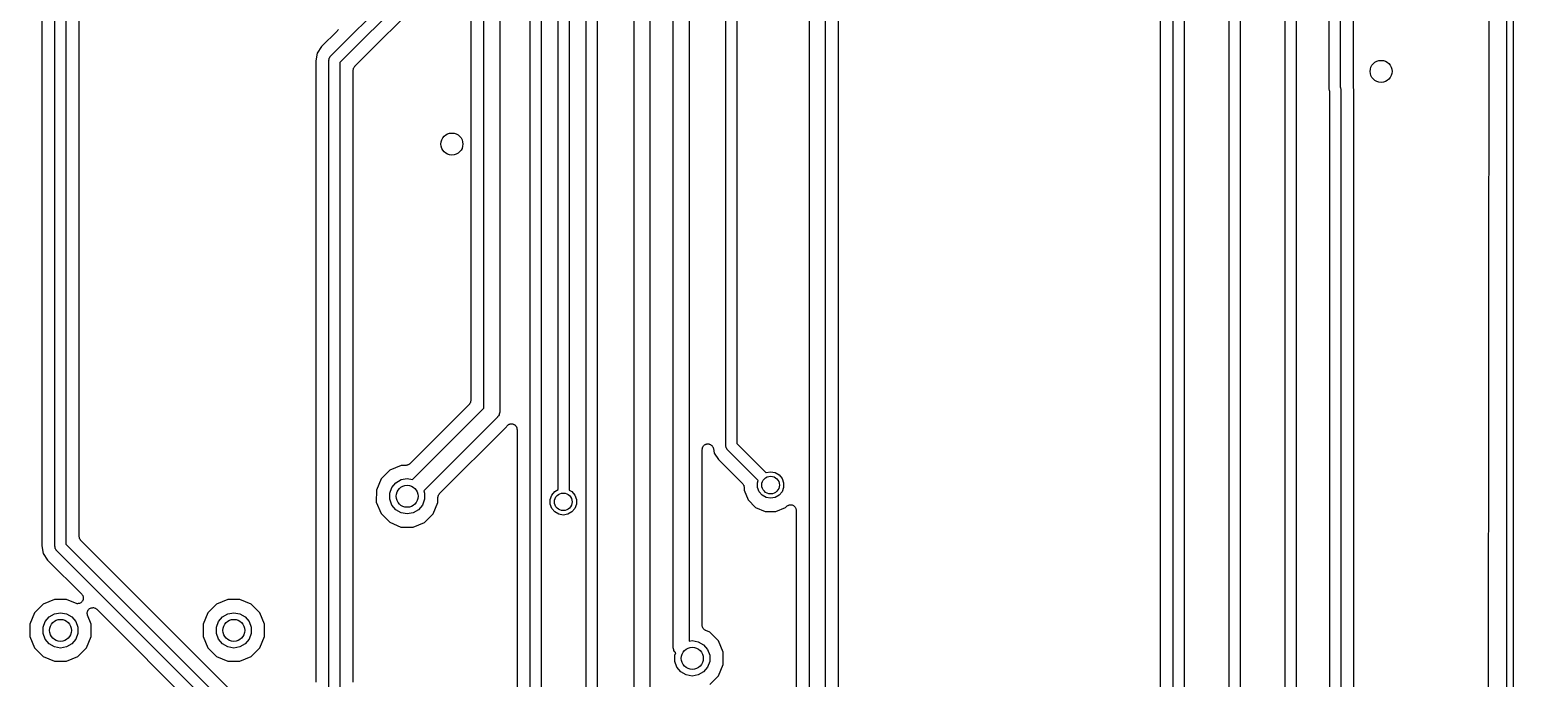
# Model space of a CAD drawing. Extents: x 25 to 125, y -125 to -25.
# Drawn here: x 91.37 to 125.08, y -91.51 to -76.78 of the extents above; entities that cross this region are included whole.
import ezdxf

# ---------------------------------------------------------------- set-up
doc = ezdxf.new("R2010")
doc.units = 0
doc.header["$MEASUREMENT"] = 0
doc.layers.add('BLACK', color=7, linetype='CONTINUOUS')

msp = doc.modelspace()

# ---------------------------------------------------------------- linework, layer by layer
at = {"layer": 'Black'}
for p, q in [((124.925, -124.925), (124.925, -25.075)), ((125.075, -25), (125.075, -125)), ((124.587, -25.5272), (124.46, -124.333)), ((105.463, -47.117), (105.463, -100.33)), ((105.103, -100.255), (105.103, -47.1916)), ((105.992, -90.805), (105.992, -49.2874)), ((106.352, -49.362), (106.352, -90.6705)), ((101.693, -85.3774), (101.693, -49.765)), ((102.053, -49.8396), (102.053, -85.452)), ((103.38, -87.2269), (103.38, -51.9593)), ((103.63, -51.9593), (103.63, -87.2385)), ((102.745, -100.278), (102.745, -55.5153)), ((102.995, -55.5153), (102.995, -100.33)), ((104.015, -100.151), (104.015, -55.5153)), ((104.265, -55.5153), (104.265, -100.203)), ((107.19, -86.233), (107.19, -58.0553)), ((107.44, -58.0553), (107.44, -86.1812)), ((91.95, -88.519), (91.95, -70.2473)), ((92.2, -70.2473), (92.2, -88.4672)), ((91.65, -70.4531), (91.65, -88.5065)), ((120.893, -78.1214), (120.893, -71.5398)), ((121.143, -71.488), (121.143, -78.0797)), ((121.443, -78.069), (121.443, -71.5005)), ((109.085, -101.09), (109.085, -72.6366)), ((109.445, -72.562), (109.445, -101.164)), ((109.745, -101.152), (109.745, -72.5745)), ((119.89, -97.6467), (119.89, -73.2038)), ((120.14, -73.152), (120.14, -97.6467)), ((118.62, -99.9327), (118.62, -74.4383)), ((118.87, -74.4383), (118.87, -99.9327)), ((98.2096, -77.3816), (100.559, -75.0318)), ((100.733, -75.2118), (98.423, -77.5218)), ((98.7602, -77.6088), (100.802, -75.5672)), ((101.393, -75.53), (101.393, -85.2006)), ((92.5, -88.2904), (92.5, -76.1121)), ((117.35, -98.7897), (117.35, -76.2163)), ((117.6, -76.2163), (117.6, -98.7897)), ((98.3582, -76.8088), (98.0063, -77.1606)), ((98.3661, -76.7975), (98.3582, -76.8088)), ((98.3754, -76.7873), (98.3661, -76.7975)), ((98.3787, -76.7795), (98.3754, -76.7873)), ((98.3835, -76.7726), (98.3787, -76.7795)), ((117.05, -76.5004), (117.05, -98.5838)), ((98.0063, -77.1606), (97.9076, -77.3083)), ((97.9076, -77.3083), (97.873, -77.4825)), ((97.873, -77.4825), (97.873, -91.5988)), ((98.173, -77.47), (98.174, -77.4646)), ((98.173, -91.8047), (98.173, -77.47)), ((98.1735, -77.4591), (98.1777, -77.4433)), ((98.174, -77.4646), (98.1735, -77.4591)), ((98.1777, -77.4433), (98.1805, -77.4272)), ((98.1805, -77.4272), (98.1833, -77.4225)), ((98.1833, -77.4225), (98.1847, -77.4172)), ((98.1847, -77.4172), (98.1941, -77.4038)), ((98.1941, -77.4038), (98.2022, -77.3897)), ((98.2022, -77.3897), (98.2065, -77.3861)), ((98.2065, -77.3861), (98.2096, -77.3816)), ((98.423, -77.5218), (98.423, -91.8047)), ((98.723, -77.6986), (98.724, -77.6931)), ((98.723, -91.5989), (98.723, -77.6986)), ((98.7235, -77.6876), (98.7278, -77.6715)), ((98.724, -77.6931), (98.7235, -77.6876)), ((98.7278, -77.6715), (98.7307, -77.6552)), ((98.7307, -77.6552), (98.7335, -77.6504)), ((98.7335, -77.6504), (98.7349, -77.645)), ((98.7349, -77.645), (98.7444, -77.6314)), ((98.7444, -77.6314), (98.7527, -77.617)), ((98.7527, -77.617), (98.757, -77.6134)), ((98.757, -77.6134), (98.7602, -77.6088)), ((120.894, -78.1268), (120.893, -78.1214)), ((120.893, -78.1323), (120.894, -78.1268)), ((120.898, -78.1481), (120.893, -78.1323)), ((120.901, -78.1642), (120.898, -78.1481)), ((120.903, -78.1689), (120.901, -78.1642)), ((120.905, -78.1742), (120.903, -78.1689)), ((120.906, -78.1761), (120.905, -78.1742)), ((120.906, -96.6291), (120.906, -78.1761)), ((121.143, -78.0797), (121.144, -78.0816)), ((121.144, -78.0816), (121.146, -78.0869)), ((121.146, -78.0869), (121.148, -78.0917)), ((121.148, -78.0917), (121.151, -78.1077)), ((121.151, -78.1077), (121.156, -78.1235)), ((121.156, -78.1235), (121.155, -78.129)), ((121.155, -78.129), (121.156, -78.1344)), ((121.156, -78.1344), (121.156, -96.6291)), ((121.445, -78.0813), (121.443, -78.069)), ((121.445, -78.0938), (121.445, -78.0813)), ((121.456, -78.1469), (121.445, -78.0938)), ((121.456, -96.5773), (121.456, -78.1469)), ((101.381, -85.2542), (101.372, -85.2678)), ((101.383, -85.2488), (101.381, -85.2542)), ((101.385, -85.244), (101.383, -85.2488)), ((101.388, -85.2277), (101.385, -85.244)), ((101.393, -85.2116), (101.388, -85.2277)), ((101.393, -85.2006), (101.392, -85.2061)), ((101.392, -85.2061), (101.393, -85.2116)), ((101.356, -85.2904), (100.007, -86.6388)), ((100.074, -86.9965), (101.693, -85.3774)), ((102, -85.5793), (100.325, -87.2541)), ((101.359, -85.2858), (101.356, -85.2904)), ((101.363, -85.2822), (101.359, -85.2858)), ((101.372, -85.2678), (101.363, -85.2822)), ((102.005, -85.5728), (102, -85.5793)), ((102.011, -85.5677), (102.005, -85.5728)), ((102.023, -85.5473), (102.011, -85.5677)), ((102.036, -85.5281), (102.023, -85.5473)), ((102.038, -85.5204), (102.036, -85.5281)), ((102.042, -85.5136), (102.038, -85.5204)), ((102.046, -85.4904), (102.042, -85.5136)), ((102.052, -85.4677), (102.046, -85.4904)), ((102.053, -85.452), (102.052, -85.4598)), ((102.052, -85.4598), (102.052, -85.4677)), ((100.686, -87.3177), (102.204, -85.8003)), ((102.204, -85.8003), (102.212, -85.787)), ((102.212, -85.787), (102.217, -85.782)), ((102.217, -85.782), (102.221, -85.776)), ((102.221, -85.776), (102.232, -85.7662)), ((102.232, -85.7662), (102.243, -85.7552)), ((102.243, -85.7552), (102.249, -85.7521)), ((102.249, -85.7521), (102.254, -85.7476)), ((102.254, -85.7476), (102.269, -85.7424)), ((102.269, -85.7424), (102.282, -85.7357)), ((102.282, -85.7357), (102.289, -85.7349)), ((102.289, -85.7349), (102.296, -85.7325)), ((102.296, -85.7325), (102.311, -85.7325)), ((102.311, -85.7325), (102.326, -85.7309)), ((102.326, -85.7309), (102.333, -85.7325)), ((102.333, -85.7325), (102.34, -85.7325)), ((102.34, -85.7325), (102.354, -85.7377)), ((102.354, -85.7377), (102.369, -85.7413)), ((102.369, -85.7413), (102.375, -85.7452)), ((102.375, -85.7452), (102.381, -85.7476)), ((102.381, -85.7476), (102.393, -85.7574)), ((102.393, -85.7574), (102.406, -85.7658)), ((102.406, -85.7658), (102.41, -85.7715)), ((102.41, -85.7715), (102.415, -85.776)), ((102.415, -85.776), (102.423, -85.7891)), ((102.423, -85.7891), (102.432, -85.8014)), ((102.432, -85.8014), (102.434, -85.8081)), ((102.434, -85.8081), (102.437, -85.8141)), ((102.437, -85.8141), (102.44, -85.8291)), ((102.44, -85.8291), (102.444, -85.8438)), ((102.444, -85.8438), (102.444, -85.8507)), ((102.444, -85.8507), (102.445, -85.8576)), ((102.445, -85.8576), (102.445, -100.101)), ((106.657, -86.2823), (106.66, -86.27)), ((106.66, -86.27), (106.665, -86.2616)), ((106.665, -86.2616), (106.668, -86.2524)), ((106.668, -86.2524), (106.675, -86.2426)), ((106.675, -86.2426), (106.682, -86.2318)), ((106.682, -86.2318), (106.689, -86.2255)), ((106.689, -86.2255), (106.695, -86.218)), ((106.695, -86.218), (106.706, -86.2115)), ((106.706, -86.2115), (106.715, -86.2035)), ((106.715, -86.2035), (106.725, -86.2001)), ((106.725, -86.2001), (106.733, -86.1951)), ((106.733, -86.1951), (106.745, -86.1926)), ((106.745, -86.1926), (106.757, -86.1884)), ((106.757, -86.1884), (106.767, -86.1884)), ((106.767, -86.1884), (106.776, -86.1865)), ((106.776, -86.1865), (106.789, -86.1884)), ((106.789, -86.1884), (106.801, -86.1884)), ((106.801, -86.1884), (106.81, -86.1917)), ((106.81, -86.1917), (106.82, -86.1932)), ((106.82, -86.1932), (106.831, -86.1992)), ((106.831, -86.1992), (106.843, -86.2035)), ((106.843, -86.2035), (106.85, -86.2097)), ((106.85, -86.2097), (106.858, -86.2144)), ((106.858, -86.2144), (106.867, -86.2238)), ((106.867, -86.2238), (106.876, -86.2318)), ((106.876, -86.2318), (106.881, -86.2402)), ((106.881, -86.2402), (106.888, -86.2476)), ((106.888, -86.2476), (106.892, -86.2592)), ((106.892, -86.2592), (106.898, -86.27)), ((106.898, -86.27), (106.9, -86.2796)), ((107.191, -86.2384), (107.19, -86.233)), ((107.19, -86.2439), (107.191, -86.2384)), ((107.195, -86.2597), (107.19, -86.2439)), ((107.198, -86.2758), (107.195, -86.2597)), ((107.44, -86.1812), (108.099, -86.8402)), ((106.652, -86.3134), (106.654, -86.3039)), ((106.652, -90.3101), (106.652, -86.3134)), ((106.653, -86.2941), (106.657, -86.2823)), ((106.654, -86.3039), (106.653, -86.2941)), ((106.9, -86.2796), (106.904, -86.2887)), ((106.904, -86.2887), (106.925, -86.3947)), ((106.925, -86.3947), (107.023, -86.5424)), ((107.023, -86.5424), (107.567, -87.0858)), ((107.2, -86.2805), (107.198, -86.2758)), ((107.202, -86.2858), (107.2, -86.2805)), ((107.211, -86.2992), (107.202, -86.2858)), ((107.219, -86.3133), (107.211, -86.2992)), ((107.223, -86.3169), (107.219, -86.3133)), ((107.227, -86.3214), (107.223, -86.3169)), ((107.925, -87.0202), (107.227, -86.3214)), ((99.553, -86.7822), (99.3559, -86.979)), ((99.8104, -86.6759), (99.553, -86.7822)), ((99.9175, -86.676), (99.8104, -86.6759)), ((99.923, -86.675), (99.9175, -86.676)), ((99.9287, -86.6755), (99.923, -86.675)), ((99.9446, -86.6712), (99.9287, -86.6755)), ((99.9609, -86.6684), (99.9446, -86.6712)), ((99.9658, -86.6655), (99.9609, -86.6684)), ((99.9713, -86.6641), (99.9658, -86.6655)), ((99.9848, -86.6546), (99.9713, -86.6641)), ((99.9991, -86.6463), (99.9848, -86.6546)), ((100.003, -86.642), (99.9991, -86.6463)), ((100.007, -86.6388), (100.003, -86.642)), ((108.099, -86.8402), (108.101, -86.839)), ((108.101, -86.839), (108.204, -86.8209)), ((108.204, -86.8209), (108.307, -86.839)), ((108.307, -86.839), (108.398, -86.8913)), ((108.398, -86.8913), (108.465, -86.9714)), ((99.2491, -87.2361), (99.2489, -87.5146)), ((99.3559, -86.979), (99.2491, -87.2361)), ((99.5536, -87.3063), (99.6013, -87.1752)), ((99.6013, -87.1752), (99.6909, -87.0684)), ((99.6909, -87.0684), (99.8117, -86.9987)), ((99.8117, -86.9987), (99.949, -86.9745)), ((99.949, -86.9745), (100.074, -86.9965)), ((100.325, -87.2541), (100.344, -87.3063)), ((103.234, -87.3524), (103.301, -87.2723)), ((103.301, -87.2723), (103.38, -87.2269)), ((103.63, -87.2385), (103.689, -87.2723)), ((103.689, -87.2723), (103.756, -87.3524)), ((107.567, -87.0858), (107.57, -87.0904)), ((107.57, -87.0904), (107.574, -87.094)), ((107.574, -87.094), (107.583, -87.1084)), ((107.583, -87.1084), (107.592, -87.1219)), ((107.592, -87.1219), (107.594, -87.1274)), ((107.594, -87.1274), (107.596, -87.1323)), ((107.596, -87.1323), (107.599, -87.1486)), ((107.599, -87.1486), (107.603, -87.1645)), ((107.603, -87.1645), (107.603, -87.1702)), ((107.603, -87.1702), (107.604, -87.1757)), ((107.604, -87.1757), (107.604, -87.2408)), ((107.604, -87.2408), (107.695, -87.4614)), ((107.907, -87.0697), (107.925, -87.0202)), ((107.907, -87.1743), (107.907, -87.0697)), ((107.943, -87.2726), (107.907, -87.1743)), ((108.01, -87.3527), (107.943, -87.2726)), ((108.465, -87.2726), (108.398, -87.3527)), ((108.465, -86.9714), (108.501, -87.0697)), ((108.501, -87.1743), (108.465, -87.2726)), ((108.501, -87.0697), (108.501, -87.1743)), ((99.2489, -87.5146), (99.3552, -87.772)), ((99.5536, -87.4457), (99.5536, -87.3063)), ((99.6013, -87.5768), (99.5536, -87.4457)), ((99.6909, -87.6836), (99.6013, -87.5768)), ((100.297, -87.5768), (100.207, -87.6836)), ((100.344, -87.4457), (100.297, -87.5768)), ((100.344, -87.3063), (100.344, -87.4457)), ((100.542, -87.773), (100.649, -87.5158)), ((100.649, -87.3964), (100.654, -87.3803)), ((100.65, -87.4019), (100.649, -87.3964)), ((100.649, -87.4073), (100.65, -87.4019)), ((100.649, -87.5158), (100.649, -87.4073)), ((100.654, -87.3803), (100.657, -87.3639)), ((100.657, -87.3639), (100.659, -87.3591)), ((100.659, -87.3591), (100.661, -87.3538)), ((100.661, -87.3538), (100.67, -87.3401)), ((100.67, -87.3401), (100.679, -87.3257)), ((100.679, -87.3257), (100.683, -87.3222)), ((100.683, -87.3222), (100.686, -87.3177)), ((103.198, -87.4507), (103.234, -87.3524)), ((103.198, -87.5553), (103.198, -87.4507)), ((103.234, -87.6536), (103.198, -87.5553)), ((103.756, -87.3524), (103.792, -87.4507)), ((103.792, -87.5553), (103.756, -87.6536)), ((103.792, -87.4507), (103.792, -87.5553)), ((107.695, -87.4614), (107.864, -87.6304)), ((108.101, -87.405), (108.01, -87.3527)), ((108.204, -87.4231), (108.101, -87.405)), ((108.307, -87.405), (108.204, -87.4231)), ((108.398, -87.3527), (108.307, -87.405)), ((108.543, -87.631), (108.568, -87.6061)), ((108.568, -87.6061), (108.582, -87.5967)), ((108.582, -87.5967), (108.595, -87.586)), ((108.595, -87.586), (108.6, -87.5841)), ((108.6, -87.5841), (108.604, -87.5809)), ((108.604, -87.5809), (108.62, -87.5766)), ((108.62, -87.5766), (108.636, -87.571)), ((108.636, -87.571), (108.642, -87.571)), ((108.642, -87.571), (108.647, -87.5695)), ((108.647, -87.5695), (108.664, -87.571)), ((108.664, -87.571), (108.68, -87.571)), ((108.68, -87.571), (108.685, -87.5729)), ((108.685, -87.5729), (108.691, -87.5734)), ((108.691, -87.5734), (108.706, -87.5804)), ((108.706, -87.5804), (108.722, -87.586)), ((108.722, -87.586), (108.726, -87.5897)), ((108.726, -87.5897), (108.731, -87.5921)), ((108.731, -87.5921), (108.743, -87.6038)), ((108.743, -87.6038), (108.755, -87.6144)), ((108.755, -87.6144), (108.758, -87.6193)), ((108.758, -87.6193), (108.762, -87.6233)), ((99.3552, -87.772), (99.552, -87.9691)), ((99.8117, -87.7533), (99.6909, -87.6836)), ((99.949, -87.7775), (99.8117, -87.7533)), ((100.086, -87.7533), (99.949, -87.7775)), ((100.207, -87.6836), (100.086, -87.7533)), ((100.345, -87.9698), (100.542, -87.773)), ((103.301, -87.7337), (103.234, -87.6536)), ((103.392, -87.786), (103.301, -87.7337)), ((103.495, -87.8041), (103.392, -87.786)), ((103.598, -87.786), (103.495, -87.8041)), ((103.689, -87.7337), (103.598, -87.786)), ((103.756, -87.6536), (103.689, -87.7337)), ((107.864, -87.6304), (108.084, -87.7219)), ((108.084, -87.7219), (108.323, -87.7221)), ((108.323, -87.7221), (108.543, -87.631)), ((108.762, -87.6233), (108.769, -87.6383)), ((108.769, -87.6383), (108.777, -87.6526)), ((108.777, -87.6526), (108.778, -87.6581)), ((108.778, -87.6581), (108.781, -87.6633)), ((108.781, -87.6633), (108.782, -87.6797)), ((108.782, -87.6797), (108.785, -87.696)), ((108.785, -87.696), (108.785, -95.1581)), ((92.501, -88.2959), (92.5, -88.2904)), ((99.552, -87.9691), (99.8091, -88.0759)), ((99.8091, -88.0759), (100.088, -88.0761)), ((100.088, -88.0761), (100.345, -87.9698)), ((91.65, -88.5065), (91.6846, -88.6807)), ((91.951, -88.5244), (91.95, -88.519)), ((91.9505, -88.5299), (91.951, -88.5244)), ((91.9547, -88.5457), (91.9505, -88.5299)), ((91.9575, -88.5618), (91.9547, -88.5457)), ((91.9603, -88.5665), (91.9575, -88.5618)), ((91.9617, -88.5718), (91.9603, -88.5665)), ((91.9711, -88.5852), (91.9617, -88.5718)), ((91.9792, -88.5993), (91.9711, -88.5852)), ((91.9835, -88.6029), (91.9792, -88.5993)), ((91.9866, -88.6074), (91.9835, -88.6029)), ((97.284, -93.9048), (91.9866, -88.6074)), ((92.2, -88.4672), (97.4974, -93.7646)), ((92.5005, -88.3014), (92.501, -88.2959)), ((92.5048, -88.3175), (92.5005, -88.3014)), ((92.5077, -88.3338), (92.5048, -88.3175)), ((92.5105, -88.3386), (92.5077, -88.3338)), ((92.5119, -88.344), (92.5105, -88.3386)), ((92.5214, -88.3576), (92.5119, -88.344)), ((92.5297, -88.372), (92.5214, -88.3576)), ((92.534, -88.3756), (92.5297, -88.372)), ((92.5372, -88.3802), (92.534, -88.3756)), ((94.8346, -90.6776), (92.5372, -88.3802)), ((91.6846, -88.6807), (91.7833, -88.8284)), ((91.7833, -88.8284), (92.5562, -89.6013)), ((92.5562, -89.6013), (92.5673, -89.6171)), ((92.5673, -89.6171), (92.5791, -89.6325)), ((92.5791, -89.6325), (92.58, -89.6351)), ((92.58, -89.6351), (92.5815, -89.6374)), ((92.5815, -89.6374), (92.5865, -89.6561)), ((91.679, -89.8302), (91.4819, -90.027)), ((91.9364, -89.7239), (91.679, -89.8302)), ((92.2148, -89.7241), (91.9364, -89.7239)), ((92.4177, -89.8084), (92.2148, -89.7241)), ((92.4366, -89.8126), (92.4177, -89.8084)), ((92.4554, -89.8176), (92.4366, -89.8126)), ((92.4581, -89.8173), (92.4554, -89.8176)), ((92.4608, -89.8179), (92.4581, -89.8173)), ((92.48, -89.8154), (92.4608, -89.8179)), ((92.4993, -89.8137), (92.48, -89.8154)), ((92.5018, -89.8126), (92.4993, -89.8137)), ((92.5045, -89.8122), (92.5018, -89.8126)), ((92.5217, -89.8033), (92.5045, -89.8122)), ((92.5393, -89.7951), (92.5217, -89.8033)), ((92.5412, -89.7932), (92.5393, -89.7951)), ((92.5436, -89.7919), (92.5412, -89.7932)), ((92.5567, -89.7776), (92.5436, -89.7919)), ((92.5705, -89.7639), (92.5567, -89.7776)), ((92.5716, -89.7614), (92.5705, -89.7639)), ((92.5735, -89.7594), (92.5716, -89.7614)), ((92.5809, -89.7415), (92.5735, -89.7594)), ((92.5891, -89.7239), (92.5809, -89.7415)), ((92.5865, -89.6561), (92.5924, -89.6746)), ((92.5893, -89.7212), (92.5891, -89.7239)), ((92.5904, -89.7187), (92.5893, -89.7212)), ((92.5913, -89.6993), (92.5904, -89.7187)), ((92.5929, -89.68), (92.5913, -89.6993)), ((92.5924, -89.6746), (92.5922, -89.6773)), ((92.5922, -89.6773), (92.5929, -89.68)), ((92.6871, -89.9945), (92.696, -89.9775)), ((92.696, -89.9775), (92.7042, -89.96)), ((92.7042, -89.96), (92.7062, -89.958)), ((92.7062, -89.958), (92.7075, -89.9554)), ((92.7075, -89.9554), (92.7217, -89.9424)), ((92.7217, -89.9424), (92.7353, -89.9288)), ((92.7353, -89.9288), (92.7379, -89.9276)), ((92.7379, -89.9276), (92.74, -89.9257)), ((92.74, -89.9257), (92.7579, -89.9183)), ((92.7579, -89.9183), (92.7753, -89.9102)), ((92.7753, -89.9102), (92.7782, -89.9099)), ((92.7782, -89.9099), (92.7808, -89.9088)), ((92.7808, -89.9088), (92.8001, -89.908)), ((92.8001, -89.908), (92.8193, -89.9063)), ((92.8193, -89.9063), (92.822, -89.9071)), ((92.822, -89.9071), (92.8249, -89.9069)), ((92.8249, -89.9069), (92.8432, -89.9127)), ((92.8432, -89.9127), (92.8619, -89.9177)), ((92.8619, -89.9177), (92.8642, -89.9194)), ((92.8642, -89.9194), (92.8669, -89.9202)), ((92.8669, -89.9202), (92.8822, -89.932)), ((92.8822, -89.932), (92.898, -89.943)), ((92.898, -89.943), (96.9468, -93.9918)), ((95.616, -89.8302), (95.4189, -90.027)), ((95.8734, -89.7239), (95.616, -89.8302)), ((96.1518, -89.7241), (95.8734, -89.7239)), ((96.409, -89.8309), (96.1518, -89.7241)), ((96.6058, -90.028), (96.409, -89.8309)), ((91.3751, -90.2841), (91.3749, -90.5626)), ((91.4819, -90.027), (91.3751, -90.2841)), ((91.6796, -90.3543), (91.7273, -90.2232)), ((91.7273, -90.2232), (91.8169, -90.1164)), ((91.8169, -90.1164), (91.9377, -90.0467)), ((91.9377, -90.0467), (92.075, -90.0225)), ((92.075, -90.0225), (92.2123, -90.0467)), ((92.2123, -90.0467), (92.3331, -90.1164)), ((92.3331, -90.1164), (92.4227, -90.2232)), ((92.4227, -90.2232), (92.4704, -90.3543)), ((92.6813, -90.0383), (92.6838, -90.0192)), ((92.6819, -90.0411), (92.6813, -90.0383)), ((92.6817, -90.0439), (92.6819, -90.0411)), ((92.6867, -90.0625), (92.6817, -90.0439)), ((92.6838, -90.0192), (92.6855, -90)), ((92.6855, -90), (92.6867, -89.9974)), ((92.6867, -89.9974), (92.6871, -89.9945)), ((92.6908, -90.0813), (92.6867, -90.0625)), ((92.7751, -90.2854), (92.6908, -90.0813)), ((92.7749, -90.5638), (92.7751, -90.2854)), ((95.3121, -90.2842), (95.3119, -90.5626)), ((95.4189, -90.027), (95.3121, -90.2842)), ((95.6166, -90.3543), (95.6643, -90.2232)), ((95.6643, -90.2232), (95.7539, -90.1164)), ((95.7539, -90.1164), (95.8747, -90.0467)), ((95.8747, -90.0467), (96.012, -90.0225)), ((96.012, -90.0225), (96.1493, -90.0467)), ((96.1493, -90.0467), (96.2701, -90.1164)), ((96.2701, -90.1164), (96.3597, -90.2232)), ((96.3597, -90.2232), (96.4074, -90.3543)), ((96.7121, -90.2854), (96.6058, -90.028)), ((96.7119, -90.5639), (96.7121, -90.2854)), ((106.653, -90.3183), (106.652, -90.3101)), ((91.3749, -90.5626), (91.4812, -90.82)), ((91.6796, -90.4937), (91.6796, -90.3543)), ((91.7273, -90.6248), (91.6796, -90.4937)), ((91.8169, -90.7316), (91.7273, -90.6248)), ((92.4227, -90.6248), (92.3331, -90.7316)), ((92.4704, -90.4937), (92.4227, -90.6248)), ((92.4704, -90.3543), (92.4704, -90.4937)), ((92.6681, -90.821), (92.7749, -90.5638)), ((95.3119, -90.5626), (95.4182, -90.82)), ((95.6166, -90.4937), (95.6166, -90.3543)), ((95.6643, -90.6248), (95.6166, -90.4937)), ((95.7539, -90.7316), (95.6643, -90.6248)), ((96.3597, -90.6248), (96.2701, -90.7316)), ((96.4074, -90.4937), (96.3597, -90.6248)), ((96.4074, -90.3543), (96.4074, -90.4937)), ((96.6051, -90.821), (96.7119, -90.5639)), ((106.653, -90.3266), (106.653, -90.3183)), ((106.657, -90.3399), (106.653, -90.3266)), ((106.66, -90.3536), (106.657, -90.3399)), ((106.664, -90.3607), (106.66, -90.3536)), ((106.666, -90.3687), (106.664, -90.3607)), ((106.675, -90.3797), (106.666, -90.3687)), ((106.682, -90.3918), (106.675, -90.3797)), ((106.688, -90.3971), (106.682, -90.3918)), ((106.693, -90.4037), (106.688, -90.3971)), ((106.705, -90.4112), (106.693, -90.4037)), ((106.715, -90.4201), (106.705, -90.4112)), ((106.723, -90.4229), (106.715, -90.4201)), ((106.73, -90.4274), (106.723, -90.4229)), ((106.823, -90.4659), (106.73, -90.4274)), ((107.02, -90.663), (106.823, -90.4659)), ((91.4812, -90.82), (91.678, -91.0171)), ((91.9377, -90.8013), (91.8169, -90.7316)), ((92.075, -90.8255), (91.9377, -90.8013)), ((92.2123, -90.8013), (92.075, -90.8255)), ((92.3331, -90.7316), (92.2123, -90.8013)), ((92.471, -91.0178), (92.6681, -90.821)), ((97.7007, -93.5436), (94.8346, -90.6776)), ((94.8346, -90.6776), (94.8346, -90.6776)), ((95.4182, -90.82), (95.615, -91.0171)), ((95.8747, -90.8013), (95.7539, -90.7316)), ((96.012, -90.8255), (95.8747, -90.8013)), ((96.1493, -90.8013), (96.012, -90.8255)), ((96.2701, -90.7316), (96.1493, -90.8013)), ((96.408, -91.0178), (96.6051, -90.821)), ((105.993, -90.8128), (105.992, -90.805)), ((105.993, -90.8207), (105.993, -90.8128)), ((105.999, -90.8434), (105.993, -90.8207)), ((106.003, -90.8666), (105.999, -90.8434)), ((106.007, -90.8734), (106.003, -90.8666)), ((106.009, -90.8811), (106.007, -90.8734)), ((106.022, -90.9003), (106.009, -90.8811)), ((106.034, -90.9207), (106.022, -90.9003)), ((106.031, -90.9893), (106.05, -90.9371)), ((106.031, -91.1287), (106.031, -90.9893)), ((106.04, -90.9258), (106.034, -90.9207)), ((106.045, -90.9323), (106.04, -90.9258)), ((106.05, -90.9371), (106.045, -90.9323)), ((106.352, -90.6705), (106.426, -90.6575)), ((106.426, -90.6575), (106.563, -90.6817)), ((106.563, -90.6817), (106.684, -90.7514)), ((106.684, -90.7514), (106.774, -90.8582)), ((106.774, -90.8582), (106.821, -90.9893)), ((106.821, -90.9893), (106.821, -91.1287)), ((107.126, -90.9204), (107.02, -90.663)), ((107.126, -91.1988), (107.126, -90.9204)), ((91.678, -91.0171), (91.9352, -91.1239)), ((91.9352, -91.1239), (92.2136, -91.1241)), ((92.2136, -91.1241), (92.471, -91.0178)), ((95.615, -91.0171), (95.8722, -91.1239)), ((95.8722, -91.1239), (96.1506, -91.1241)), ((96.1506, -91.1241), (96.408, -91.0178)), ((106.078, -91.2598), (106.031, -91.1287)), ((106.168, -91.3666), (106.078, -91.2598)), ((106.774, -91.2598), (106.684, -91.3666)), ((106.821, -91.1287), (106.774, -91.2598)), ((107.019, -91.456), (107.126, -91.1988)), ((106.289, -91.4363), (106.168, -91.3666)), ((106.426, -91.4605), (106.289, -91.4363)), ((106.563, -91.4363), (106.426, -91.4605)), ((106.684, -91.3666), (106.563, -91.4363)), ((106.822, -91.6528), (107.019, -91.456))]:
    msp.add_line(p, q, dxfattribs=at)
for centre, radius in [((122.072, -77.724), 0.25), ((100.965, -79.375), 0.25), ((108.204, -87.122), 0.2), ((99.949, -87.376), 0.25), ((103.495, -87.503), 0.2), ((92.075, -90.424), 0.25), ((96.012, -90.424), 0.25), ((106.426, -91.059), 0.25)]:
    msp.add_circle(centre, radius, dxfattribs=at)

doc.saveas('drawing.dxf')
